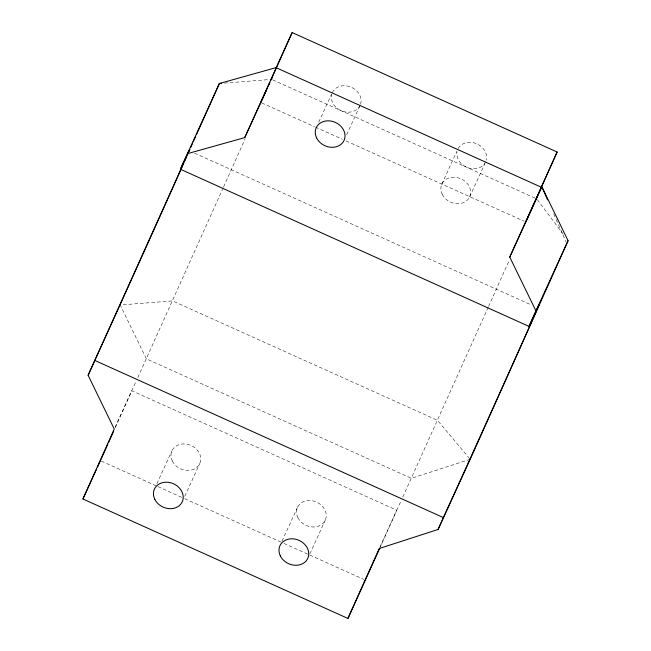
<?xml version="1.0" encoding="UTF-8"?>
<svg xmlns="http://www.w3.org/2000/svg" width="651" height="651" viewBox="0 0 651 651"><rect width="100%" height="100%" fill="white"/><g stroke="black" fill="none" stroke-linecap="round" stroke-linejoin="round"><path stroke-width="0.49" stroke-dasharray="3.25 2.44" d="M115.292 427.561L131.779 390.746L396.784 510.213L380.306 547.027M223.187 187.83L136.783 379.81M223.602 186.902L245.183 138.712M488.193 307.296L401.797 499.276M488.608 306.369L509.359 260.034M115.081 427.211L136.368 380.721M318.73 122.233L331.424 94.525M156.883 483.693L171.913 450.874M346.625 134.806L359.743 106.17M184.778 496.265L199.808 463.447M441.809 184.168L456.953 151.097M281.997 541.193L297.442 507.463M469.705 196.748L484.849 163.678M309.892 553.765L325.337 520.035M380.094 546.677L401.374 500.188M224.408 83.108L269.726 79.552M272.663 79.813L534.894 198.026M261.743 102.915L314.555 126.725M315.483 127.14L342.353 139.257M346.063 140.925L523.965 221.128M194.576 153.156L531.143 304.88M101.385 461.111L156.981 486.175M157.908 486.59L183.851 498.292M184.778 498.707L282.998 542.983M283.926 543.398L363.616 579.325M537.352 199.67L563.856 235.068M553.716 213.845L555.759 218.5M556.166 219.428L565.955 241.757M485.687 161.839A15.299 12.776 24.6 0 1 468.386 167.925A15.299 12.776 24.6 0 1 456.921 152.497M458.166 148.518A15.299 12.776 24.6 0 1 476.499 143.692A15.299 12.776 24.6 0 1 486.248 160.26M360.166 105.25A15.299 12.776 24.6 0 1 341.921 111.004A15.299 12.776 24.6 0 1 331.701 94.249M332.27 92.678A15.299 12.776 24.6 0 1 350.979 87.104A15.299 12.776 24.6 0 1 360.475 104.477M470.201 459.289L411.391 478.314L146.385 358.847L120.199 305.01L172.556 300.9L437.57 420.367L470.201 459.289M297.832 517.545A15.299 12.776 24.6 0 0 323.506 522.843A15.299 12.776 24.6 0 0 312.822 500.863A15.299 12.776 24.6 0 0 297.832 517.545M172.303 460.957A15.299 12.776 24.6 0 0 197.985 466.254A15.299 12.776 24.6 0 0 187.293 444.275A15.299 12.776 24.6 0 0 172.303 460.957M442.2 194.258A15.299 12.776 24.6 0 0 467.874 199.548A15.299 12.776 24.6 0 0 457.189 177.568A15.299 12.776 24.6 0 0 442.2 194.258"/><path stroke-width="0.98" d="M183.232 164.093A125.456 0.48 -65.7 0 1 94.769 360.426L88.121 375.277L114.242 429.033L82.929 498.983L347.935 618.45L379.256 548.5L438.066 529.475L443.388 517.586A125.456 0.48 -65.7 0 0 514.941 359.197A125.456 0.48 -65.7 0 0 528.994 326.395L180.376 169.236L219.379 83.507L275.902 67.671M182.028 166.916L88.121 375.277M182.858 165.061L184.103 162.286M184.933 160.431L186.593 156.72M187.423 154.873L189.913 149.307M190.743 147.451L192.403 143.749M193.233 141.894L195.723 136.336M196.553 134.48L219.379 83.507L221.389 83.352M187.276 153.717L244.752 137.597L292.136 32.55L557.134 152.017L525.821 221.967M100.864 459.769L107.871 444.128M108.701 442.289L113.64 431.239M260.815 102.492L269.88 82.246M270.702 80.407L292.136 32.55M528.994 326.395L535.936 310.893L509.749 257.064L557.134 152.017M379.891 547.947L347.935 618.45M509.749 257.064L541.892 186.861L568.071 240.699L470.201 459.289L438.066 529.475M244.752 137.597L266.731 89.561M268.847 84.947L269.693 83.1M271.386 79.406L272.655 76.631M82.929 498.983L96.698 468.899M97.536 467.076L100.457 460.696M535.936 310.893L568.071 240.699M276.065 67.655L541.071 187.114M94.769 360.426L443.388 517.586M541.892 186.861L547.597 199.89M180.376 169.236A125.456 0.48 -65.7 0 1 187.643 154.051M186.992 155.54A125.456 0.48 -65.7 0 1 184.396 161.464M154.775 499.244A15.299 12.776 24.6 0 0 180.449 504.541A15.299 12.776 24.6 0 0 169.765 482.562A15.299 12.776 24.6 0 0 154.775 499.244M280.304 555.832A15.299 12.776 24.6 0 0 305.978 561.129A15.299 12.776 24.6 0 0 295.285 539.15A15.299 12.776 24.6 0 0 280.304 555.832M316.589 137.857A15.299 12.776 24.6 0 0 342.263 143.155A15.299 12.776 24.6 0 0 331.571 121.176A15.299 12.776 24.6 0 0 316.589 137.857"/></g></svg>
